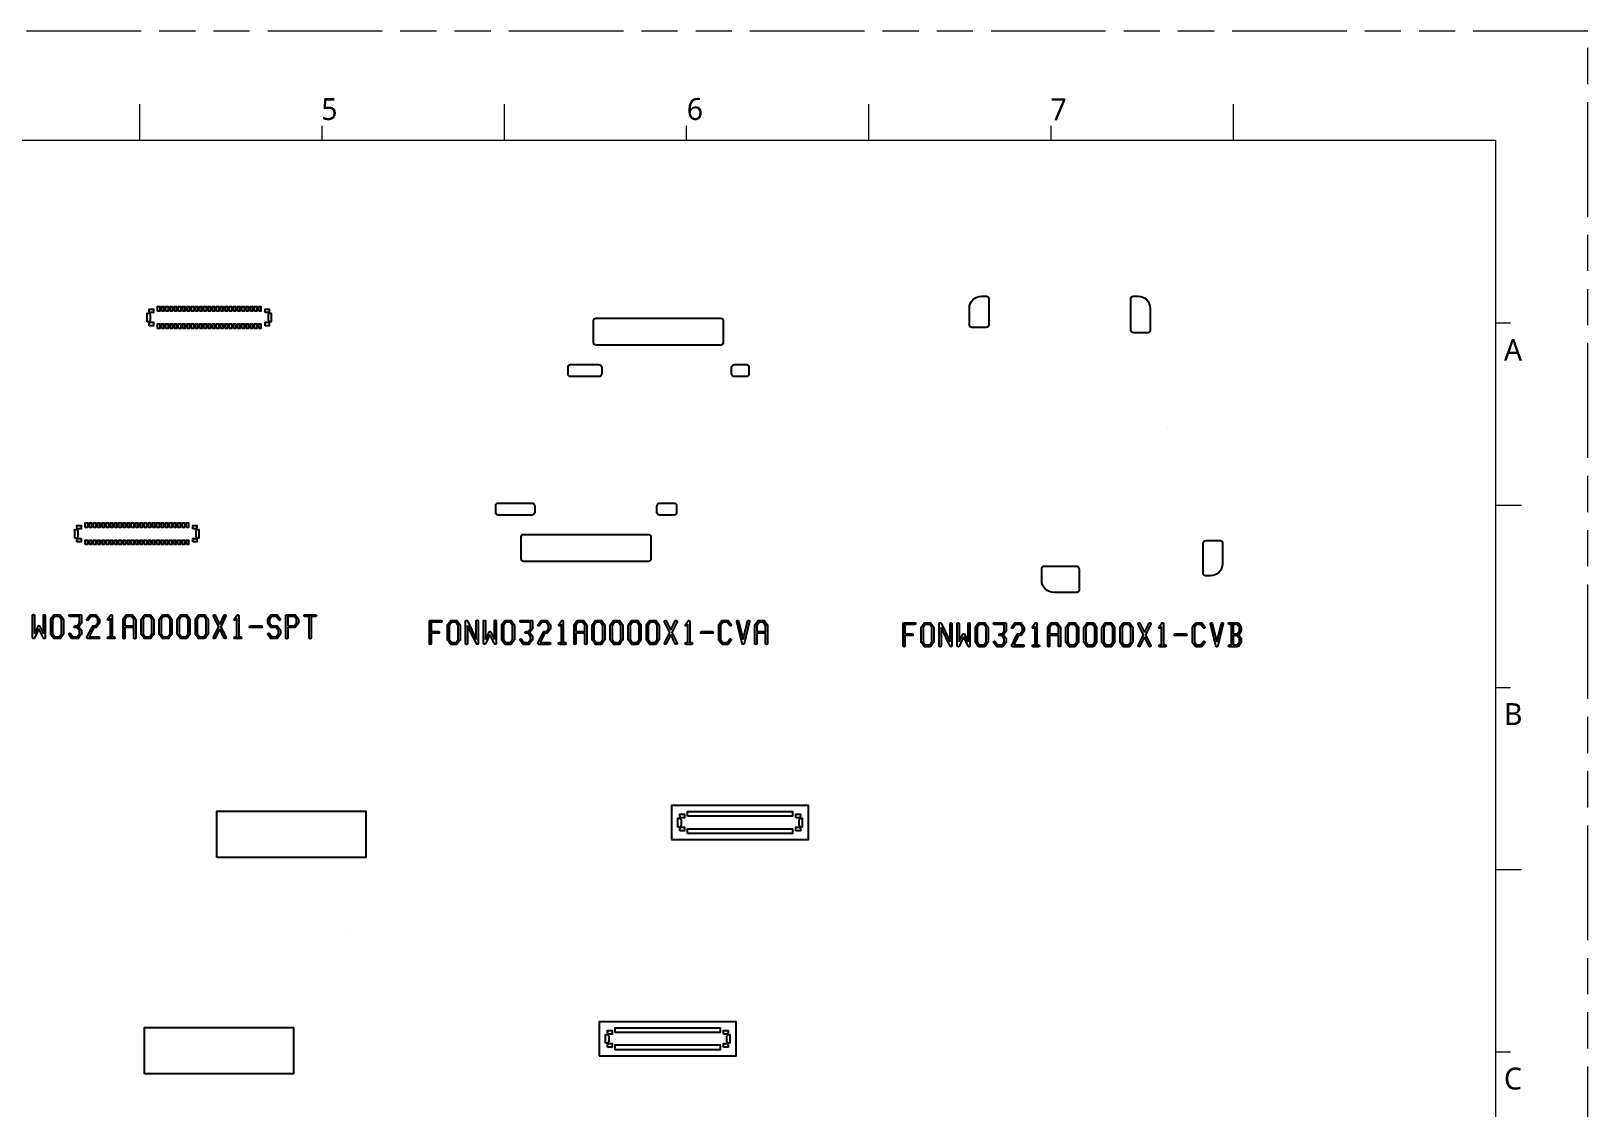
# Model space of a CAD drawing. Extents: x 0 to 248, y 0 to 175.
# Drawn here: x 118.9 to 248, y 86.1 to 175.4 of the extents above; entities that cross this region are included whole.
import ezdxf

# ---------------------------------------------------------------- set-up
doc = ezdxf.new("R2010")
doc.units = 0
doc.linetypes.add('PHANTOM', pattern=[29.5, 9.5, -1.5, 3, -1.5, 3, -1.5, 9.5])
doc.layers.get('0').update_dxf_attribs({"lineweight": 5})
doc.layers.add('0PAPERF', color=2, linetype='PHANTOM', lineweight=5, plot=False)
doc.layers.add('DIM', color=3, linetype='Continuous', lineweight=5)
doc.layers.add('gbr-dxf', color=7, linetype='Continuous')
doc.layers.add('gbr-outline-dxf', color=2, linetype='Continuous')
doc.styles.get("Standard").update_dxf_attribs({"font": 'txt.shx'})

msp = doc.modelspace()

# ---------------------------------------------------------------- linework, layer by layer
at = {"color": 0}
for p, q in [((127.92, 166.32), (127.92, 169.34)), ((158.16, 166.32), (158.16, 169.34)), ((188.4, 166.32), (188.4, 169.34)), ((218.64, 166.32), (218.64, 169.34)), ((143.04, 166.32), (143.04, 167.53)), ((173.28, 166.32), (173.28, 167.53)), ((203.52, 166.32), (203.52, 167.53))]:
    msp.add_line(p, q, dxfattribs=at)
for p, q in [((240.41, 166.32), (6.96, 166.32)), ((240.41, 4.84), (240.41, 166.32)), ((240.41, 151.2), (241.62, 151.2)), ((240.41, 136.08), (242.53, 136.08)), ((240.41, 120.96), (241.62, 120.96)), ((240.41, 105.84), (242.53, 105.84)), ((240.41, 90.72), (241.62, 90.72))]:
    msp.add_line(p, q)
at = {"layer": '0PAPERF'}
for p, q in [((248.03, 175.4), (0, 175.4)), ((248.03, 0), (248.03, 175.4))]:
    msp.add_line(p, q, dxfattribs=at)
at = {"layer": 'gbr-dxf', "linetype": 'Continuous'}
for points in [[(129.39, 152.17), (129.39, 152.55), (129.57, 152.55), (129.57, 152.17)], [(129.74, 152.17), (129.74, 152.55), (129.92, 152.55), (129.92, 152.17)], [(130.09, 152.17), (130.09, 152.55), (130.27, 152.55), (130.27, 152.17)], [(130.44, 152.17), (130.44, 152.55), (130.62, 152.55), (130.62, 152.17)], [(130.79, 152.17), (130.79, 152.55), (130.97, 152.55), (130.97, 152.17)], [(131.14, 152.17), (131.14, 152.55), (131.32, 152.55), (131.32, 152.17)], [(131.49, 152.17), (131.49, 152.55), (131.67, 152.55), (131.67, 152.17)], [(131.84, 152.17), (131.84, 152.55), (132.02, 152.55), (132.02, 152.17)], [(132.19, 152.17), (132.19, 152.55), (132.37, 152.55), (132.37, 152.17)], [(132.54, 152.17), (132.54, 152.55), (132.72, 152.55), (132.72, 152.17)], [(132.89, 152.17), (132.89, 152.55), (133.07, 152.55), (133.07, 152.17)], [(133.24, 152.17), (133.24, 152.55), (133.42, 152.55), (133.42, 152.17)], [(133.59, 152.17), (133.59, 152.55), (133.77, 152.55), (133.77, 152.17)], [(133.94, 152.17), (133.94, 152.55), (134.12, 152.55), (134.12, 152.17)], [(134.29, 152.17), (134.29, 152.55), (134.47, 152.55), (134.47, 152.17)], [(134.64, 152.17), (134.64, 152.55), (134.82, 152.55), (134.82, 152.17)], [(134.99, 152.17), (134.99, 152.55), (135.17, 152.55), (135.17, 152.17)], [(135.34, 152.17), (135.34, 152.55), (135.52, 152.55), (135.52, 152.17)], [(135.69, 152.17), (135.69, 152.55), (135.87, 152.55), (135.87, 152.17)], [(136.04, 152.17), (136.04, 152.55), (136.22, 152.55), (136.22, 152.17)], [(136.39, 152.17), (136.39, 152.55), (136.57, 152.55), (136.57, 152.17)], [(136.74, 152.17), (136.74, 152.55), (136.92, 152.55), (136.92, 152.17)], [(137.09, 152.17), (137.09, 152.55), (137.27, 152.55), (137.27, 152.17)], [(137.44, 152.17), (137.44, 152.55), (137.62, 152.55), (137.62, 152.17)], [(137.79, 152.17), (137.79, 152.55), (137.97, 152.55), (137.97, 152.17)], [(128.54, 151.29), (128.54, 152.01), (128.67, 152.01), (128.77, 151.91), (128.77, 151.39), (128.67, 151.29)], [(128.7, 152.12), (128.7, 152.33), (129.05, 152.33), (129.05, 152.05), (128.77, 152.05)], [(128.7, 150.96), (128.7, 151.17), (128.77, 151.24), (129.05, 151.24), (129.05, 150.96)], [(129.39, 150.74), (129.39, 151.12), (129.57, 151.12), (129.57, 150.74)], [(129.74, 150.74), (129.74, 151.12), (129.92, 151.12), (129.92, 150.74)], [(130.09, 150.74), (130.09, 151.12), (130.27, 151.12), (130.27, 150.74)], [(130.44, 150.74), (130.44, 151.12), (130.62, 151.12), (130.62, 150.74)], [(130.79, 150.74), (130.79, 151.12), (130.97, 151.12), (130.97, 150.74)], [(131.14, 150.74), (131.14, 151.12), (131.32, 151.12), (131.32, 150.74)], [(131.49, 150.74), (131.49, 151.12), (131.67, 151.12), (131.67, 150.74)], [(131.84, 150.74), (131.84, 151.12), (132.02, 151.12), (132.02, 150.74)], [(132.19, 150.74), (132.19, 151.12), (132.37, 151.12), (132.37, 150.74)], [(132.54, 150.74), (132.54, 151.12), (132.72, 151.12), (132.72, 150.74)], [(132.89, 150.74), (132.89, 151.12), (133.07, 151.12), (133.07, 150.74)], [(133.24, 150.74), (133.24, 151.12), (133.42, 151.12), (133.42, 150.74)], [(133.59, 150.74), (133.59, 151.12), (133.77, 151.12), (133.77, 150.74)], [(133.94, 150.74), (133.94, 151.12), (134.12, 151.12), (134.12, 150.74)], [(134.29, 150.74), (134.29, 151.12), (134.47, 151.12), (134.47, 150.74)], [(134.64, 150.74), (134.64, 151.12), (134.82, 151.12), (134.82, 150.74)], [(134.99, 150.74), (134.99, 151.12), (135.17, 151.12), (135.17, 150.74)], [(135.34, 150.74), (135.34, 151.12), (135.52, 151.12), (135.52, 150.74)], [(135.69, 150.74), (135.69, 151.12), (135.87, 151.12), (135.87, 150.74)], [(136.04, 150.74), (136.04, 151.12), (136.22, 151.12), (136.22, 150.74)], [(136.39, 150.74), (136.39, 151.12), (136.57, 151.12), (136.57, 150.74)], [(136.74, 150.74), (136.74, 151.12), (136.92, 151.12), (136.92, 150.74)], [(137.09, 150.74), (137.09, 151.12), (137.27, 151.12), (137.27, 150.74)], [(137.44, 150.74), (137.44, 151.12), (137.62, 151.12), (137.62, 150.74)], [(137.79, 150.74), (137.79, 151.12), (137.97, 151.12), (137.97, 150.74)], [(138.31, 152.05), (138.31, 152.33), (138.66, 152.33), (138.66, 152.12), (138.59, 152.05)], [(138.31, 150.96), (138.31, 151.24), (138.59, 151.24), (138.66, 151.17), (138.66, 150.96)], [(138.59, 151.39), (138.59, 151.91), (138.69, 152.01), (138.82, 152.01), (138.82, 151.29), (138.69, 151.29)], [(122.7, 134.18), (122.7, 134.39), (123.05, 134.39), (123.05, 134.11), (122.77, 134.11)], [(123.39, 134.23), (123.39, 134.61), (123.57, 134.61), (123.57, 134.23)], [(123.74, 134.23), (123.74, 134.61), (123.92, 134.61), (123.92, 134.23)], [(124.09, 134.23), (124.09, 134.61), (124.27, 134.61), (124.27, 134.23)], [(124.44, 134.23), (124.44, 134.61), (124.62, 134.61), (124.62, 134.23)], [(124.79, 134.23), (124.79, 134.61), (124.97, 134.61), (124.97, 134.23)], [(125.14, 134.23), (125.14, 134.61), (125.32, 134.61), (125.32, 134.23)], [(125.49, 134.23), (125.49, 134.61), (125.67, 134.61), (125.67, 134.23)], [(125.84, 134.23), (125.84, 134.61), (126.02, 134.61), (126.02, 134.23)], [(126.19, 134.23), (126.19, 134.61), (126.37, 134.61), (126.37, 134.23)], [(126.54, 134.23), (126.54, 134.61), (126.72, 134.61), (126.72, 134.23)], [(126.89, 134.23), (126.89, 134.61), (127.07, 134.61), (127.07, 134.23)], [(127.24, 134.23), (127.24, 134.61), (127.42, 134.61), (127.42, 134.23)], [(127.59, 134.23), (127.59, 134.61), (127.77, 134.61), (127.77, 134.23)], [(127.94, 134.23), (127.94, 134.61), (128.12, 134.61), (128.12, 134.23)], [(128.29, 134.23), (128.29, 134.61), (128.47, 134.61), (128.47, 134.23)], [(128.64, 134.23), (128.64, 134.61), (128.82, 134.61), (128.82, 134.23)], [(128.99, 134.23), (128.99, 134.61), (129.17, 134.61), (129.17, 134.23)], [(129.34, 134.23), (129.34, 134.61), (129.52, 134.61), (129.52, 134.23)], [(129.69, 134.23), (129.69, 134.61), (129.87, 134.61), (129.87, 134.23)], [(130.04, 134.23), (130.04, 134.61), (130.22, 134.61), (130.22, 134.23)], [(130.39, 134.23), (130.39, 134.61), (130.57, 134.61), (130.57, 134.23)], [(130.74, 134.23), (130.74, 134.61), (130.92, 134.61), (130.92, 134.23)], [(131.09, 134.23), (131.09, 134.61), (131.27, 134.61), (131.27, 134.23)], [(131.44, 134.23), (131.44, 134.61), (131.62, 134.61), (131.62, 134.23)], [(131.79, 134.23), (131.79, 134.61), (131.97, 134.61), (131.97, 134.23)], [(132.31, 134.11), (132.31, 134.39), (132.66, 134.39), (132.66, 134.18), (132.59, 134.11)], [(122.54, 133.34), (122.54, 134.06), (122.67, 134.06), (122.77, 133.96), (122.77, 133.44), (122.67, 133.34)], [(122.7, 133.02), (122.7, 133.23), (122.77, 133.3), (123.05, 133.3), (123.05, 133.02)], [(123.39, 132.8), (123.39, 133.18), (123.57, 133.18), (123.57, 132.8)], [(123.74, 132.8), (123.74, 133.18), (123.92, 133.18), (123.92, 132.8)], [(124.09, 132.8), (124.09, 133.18), (124.27, 133.18), (124.27, 132.8)], [(124.44, 132.8), (124.44, 133.18), (124.62, 133.18), (124.62, 132.8)], [(124.79, 132.8), (124.79, 133.18), (124.97, 133.18), (124.97, 132.8)], [(125.14, 132.8), (125.14, 133.18), (125.32, 133.18), (125.32, 132.8)], [(125.49, 132.8), (125.49, 133.18), (125.67, 133.18), (125.67, 132.8)], [(125.84, 132.8), (125.84, 133.18), (126.02, 133.18), (126.02, 132.8)], [(126.19, 132.8), (126.19, 133.18), (126.37, 133.18), (126.37, 132.8)], [(126.54, 132.8), (126.54, 133.18), (126.72, 133.18), (126.72, 132.8)], [(126.89, 132.8), (126.89, 133.18), (127.07, 133.18), (127.07, 132.8)], [(127.24, 132.8), (127.24, 133.18), (127.42, 133.18), (127.42, 132.8)], [(127.59, 132.8), (127.59, 133.18), (127.77, 133.18), (127.77, 132.8)], [(127.94, 132.8), (127.94, 133.18), (128.12, 133.18), (128.12, 132.8)], [(128.29, 132.8), (128.29, 133.18), (128.47, 133.18), (128.47, 132.8)], [(128.64, 132.8), (128.64, 133.18), (128.82, 133.18), (128.82, 132.8)], [(128.99, 132.8), (128.99, 133.18), (129.17, 133.18), (129.17, 132.8)], [(129.34, 132.8), (129.34, 133.18), (129.52, 133.18), (129.52, 132.8)], [(129.69, 132.8), (129.69, 133.18), (129.87, 133.18), (129.87, 132.8)], [(130.04, 132.8), (130.04, 133.18), (130.22, 133.18), (130.22, 132.8)], [(130.39, 132.8), (130.39, 133.18), (130.57, 133.18), (130.57, 132.8)], [(130.74, 132.8), (130.74, 133.18), (130.92, 133.18), (130.92, 132.8)], [(131.09, 132.8), (131.09, 133.18), (131.27, 133.18), (131.27, 132.8)], [(131.44, 132.8), (131.44, 133.18), (131.62, 133.18), (131.62, 132.8)], [(131.79, 132.8), (131.79, 133.18), (131.97, 133.18), (131.97, 132.8)], [(132.31, 133.02), (132.31, 133.3), (132.59, 133.3), (132.66, 133.23), (132.66, 133.02)], [(132.59, 133.44), (132.59, 133.96), (132.69, 134.06), (132.82, 134.06), (132.82, 133.34), (132.69, 133.34)], [(120.69, 125.4), (120.87, 125.15), (121.24, 125.15), (121.43, 125.4), (121.43, 126.58), (121.24, 126.83), (120.87, 126.83), (120.69, 126.58)], [(126.69, 126.07), (127.43, 126.07), (127.43, 126.58), (127.24, 126.83), (126.87, 126.83), (126.69, 126.58)], [(128.19, 125.4), (128.37, 125.15), (128.74, 125.15), (128.93, 125.4), (128.93, 126.58), (128.74, 126.83), (128.37, 126.83), (128.19, 126.58)], [(129.69, 125.4), (129.87, 125.15), (130.24, 125.15), (130.43, 125.4), (130.43, 126.58), (130.24, 126.83), (129.87, 126.83), (129.69, 126.58)], [(131.19, 125.4), (131.37, 125.15), (131.74, 125.15), (131.93, 125.4), (131.93, 126.58), (131.74, 126.83), (131.37, 126.83), (131.19, 126.58)], [(132.69, 125.4), (132.87, 125.15), (133.24, 125.15), (133.43, 125.4), (133.43, 126.58), (133.24, 126.83), (132.87, 126.83), (132.69, 126.58)], [(140.19, 126.07), (140.74, 126.07), (140.93, 126.32), (140.93, 126.58), (140.74, 126.83), (140.19, 126.83)], [(153.59, 124.93), (153.78, 124.68), (154.15, 124.68), (154.33, 124.93), (154.33, 126.1), (154.15, 126.36), (153.78, 126.36), (153.59, 126.1)], [(158.09, 124.93), (158.28, 124.68), (158.65, 124.68), (158.83, 124.93), (158.83, 126.1), (158.65, 126.36), (158.28, 126.36), (158.09, 126.1)], [(164.09, 125.59), (164.83, 125.59), (164.83, 126.1), (164.65, 126.36), (164.28, 126.36), (164.09, 126.1)], [(165.59, 124.93), (165.78, 124.68), (166.15, 124.68), (166.33, 124.93), (166.33, 126.1), (166.15, 126.36), (165.78, 126.36), (165.59, 126.1)], [(167.09, 124.93), (167.28, 124.68), (167.65, 124.68), (167.83, 124.93), (167.83, 126.1), (167.65, 126.36), (167.28, 126.36), (167.09, 126.1)], [(168.59, 124.93), (168.78, 124.68), (169.15, 124.68), (169.33, 124.93), (169.33, 126.1), (169.15, 126.36), (168.78, 126.36), (168.59, 126.1)], [(170.09, 124.93), (170.28, 124.68), (170.65, 124.68), (170.83, 124.93), (170.83, 126.1), (170.65, 126.36), (170.28, 126.36), (170.09, 126.1)], [(179.09, 125.59), (179.83, 125.59), (179.83, 126.1), (179.65, 126.36), (179.28, 126.36), (179.09, 126.1)], [(192.89, 124.74), (193.07, 124.48), (193.44, 124.48), (193.63, 124.74), (193.63, 125.91), (193.44, 126.17), (193.07, 126.17), (192.89, 125.91)], [(197.39, 124.74), (197.57, 124.48), (197.94, 124.48), (198.13, 124.74), (198.13, 125.91), (197.94, 126.17), (197.57, 126.17), (197.39, 125.91)], [(203.39, 125.4), (204.13, 125.4), (204.13, 125.91), (203.94, 126.17), (203.57, 126.17), (203.39, 125.91)], [(204.89, 124.74), (205.07, 124.48), (205.44, 124.48), (205.63, 124.74), (205.63, 125.91), (205.44, 126.17), (205.07, 126.17), (204.89, 125.91)], [(206.39, 124.74), (206.57, 124.48), (206.94, 124.48), (207.13, 124.74), (207.13, 125.91), (206.94, 126.17), (206.57, 126.17), (206.39, 125.91)], [(207.89, 124.74), (208.07, 124.48), (208.44, 124.48), (208.63, 124.74), (208.63, 125.91), (208.44, 126.17), (208.07, 126.17), (207.89, 125.91)], [(209.39, 124.74), (209.57, 124.48), (209.94, 124.48), (210.13, 124.74), (210.13, 125.91), (209.94, 126.17), (209.57, 126.17), (209.39, 125.91)], [(218.61, 125.4), (218.94, 125.4), (219.13, 125.65), (219.13, 125.91), (218.94, 126.17), (218.61, 126.17)], [(218.61, 124.48), (218.94, 124.48), (219.13, 124.74), (219.13, 124.99), (218.94, 125.25), (218.61, 125.25)], [(172.03, 108.33), (183.4, 108.33), (183.4, 111.16), (172.03, 111.16)], [(134.3, 106.85), (134.3, 110.69), (146.67, 110.69), (146.67, 106.85)], [(172.56, 109.37), (172.56, 110.12), (172.68, 110.12), (172.82, 109.97), (172.82, 109.51), (172.68, 109.37)], [(172.72, 110.25), (172.72, 110.44), (173.1, 110.44), (173.1, 110.14), (172.84, 110.14)], [(173.36, 110.26), (173.36, 110.66), (182.07, 110.66), (182.07, 110.26)], [(182.33, 110.14), (182.33, 110.44), (182.71, 110.44), (182.71, 110.25), (182.6, 110.14)], [(182.61, 109.51), (182.61, 109.97), (182.76, 110.12), (182.87, 110.12), (182.87, 109.37), (182.76, 109.37)], [(172.72, 109.05), (172.72, 109.24), (172.84, 109.35), (173.1, 109.35), (173.1, 109.05)], [(173.36, 108.83), (173.36, 109.23), (182.07, 109.23), (182.07, 108.83)], [(182.33, 109.05), (182.33, 109.35), (182.6, 109.35), (182.71, 109.24), (182.71, 109.05)], [(166.03, 90.38), (177.4, 90.38), (177.4, 93.22), (166.03, 93.22)], [(128.3, 88.91), (128.3, 92.75), (140.67, 92.75), (140.67, 88.91)], [(166.56, 91.43), (166.56, 92.17), (166.68, 92.17), (166.82, 92.03), (166.82, 91.57), (166.68, 91.43)], [(166.72, 92.31), (166.72, 92.5), (167.1, 92.5), (167.1, 92.19), (166.84, 92.19)], [(167.36, 92.32), (167.36, 92.72), (176.07, 92.72), (176.07, 92.32)], [(176.33, 92.19), (176.33, 92.5), (176.71, 92.5), (176.71, 92.31), (176.6, 92.19)], [(176.61, 91.57), (176.61, 92.03), (176.76, 92.17), (176.87, 92.17), (176.87, 91.43), (176.76, 91.43)], [(166.72, 91.1), (166.72, 91.3), (166.84, 91.41), (167.1, 91.41), (167.1, 91.1)], [(167.36, 90.88), (167.36, 91.29), (176.07, 91.29), (176.07, 90.88)], [(176.33, 91.1), (176.33, 91.41), (176.6, 91.41), (176.71, 91.3), (176.71, 91.1)]]:
    msp.add_lwpolyline(points, close=True, dxfattribs=at)
for points in [[(196.73, 151.02), (196.73, 152.4, -0.414216), (197.73, 153.4), (198.15, 153.4, -0.414223), (198.35, 153.2), (198.35, 151.07, -0.414221), (198.1, 150.82), (196.93, 150.82, -0.414223)], [(210.11, 150.64), (210.11, 153.2, -0.414223), (210.31, 153.4), (210.73, 153.4, -0.414216), (211.73, 152.4), (211.73, 150.58, -0.414223), (211.53, 150.38), (210.37, 150.38, -0.414221)], [(165.56, 149.55), (165.56, 151.38, -0.414223), (165.76, 151.58), (176.12, 151.58, -0.414223), (176.32, 151.38), (176.32, 149.55, -0.414223), (176.12, 149.35), (165.76, 149.35, -0.414223)], [(163.44, 146.94), (163.44, 147.54, -0.414223), (163.64, 147.74), (165.98, 147.74, -0.414221), (166.24, 147.49), (166.24, 146.99, -0.414221), (165.98, 146.74), (163.64, 146.74, -0.414223)], [(177, 146.99), (177, 147.49, -0.414221), (177.25, 147.74), (178.24, 147.74, -0.414223), (178.44, 147.54), (178.44, 146.94, -0.414223), (178.24, 146.74), (177.25, 146.74, -0.414221)], [(157.44, 135.45), (157.44, 136.05, -0.414223), (157.64, 136.25), (160.42, 136.25, -0.414221), (160.68, 136), (160.68, 135.5, -0.414221), (160.42, 135.25), (157.64, 135.25, -0.414223)], [(170.8, 135.5), (170.8, 136, -0.414221), (171.06, 136.25), (172.24, 136.25, -0.414223), (172.44, 136.05), (172.44, 135.45, -0.414223), (172.24, 135.25), (171.06, 135.25, -0.414221)], [(159.56, 131.61), (159.56, 133.44, -0.414223), (159.76, 133.64), (170.12, 133.64, -0.414223), (170.32, 133.44), (170.32, 131.61, -0.414223), (170.12, 131.41), (159.76, 131.41, -0.414223)], [(216.11, 130.41), (216.11, 132.88, -0.414221), (216.37, 133.14), (217.53, 133.14, -0.414223), (217.73, 132.94), (217.73, 131.21, -0.414216), (216.73, 130.21), (216.31, 130.21, -0.414223)], [(202.73, 129.83), (202.73, 130.82, -0.414223), (202.93, 131.02), (205.59, 131.02, -0.414221), (205.84, 130.77), (205.84, 129.03, -0.414223), (205.64, 128.83), (203.73, 128.83, -0.414216)], [(120.53, 125.38), (120.53, 126.6, -0.161897), (120.55, 126.65), (120.77, 126.95, -0.041105), (120.78, 126.96, -0.196911), (120.83, 126.98), (121.28, 126.98, -0.253505), (121.34, 126.95), (121.56, 126.65, -0.166669), (121.58, 126.6), (121.58, 125.38, -0.165513), (121.56, 125.33), (121.34, 125.03, -0.039972), (121.33, 125.02, -0.207833), (121.28, 125), (120.84, 125, -0.251415), (120.77, 125.03), (120.55, 125.33, -0.165513)], [(122.05, 125.33, -1), (122.17, 125.42), (122.37, 125.15), (122.74, 125.15), (122.93, 125.4), (122.93, 125.66), (122.74, 125.91), (122.56, 125.91, -1), (122.56, 126.07), (122.74, 126.07), (122.93, 126.32), (122.93, 126.83), (122.11, 126.83, -1), (122.11, 126.98), (123, 126.98, -0.421762), (123.08, 126.91), (123.08, 126.3, -0.165513), (123.06, 126.25), (122.87, 125.99), (123.06, 125.73, -0.166669), (123.08, 125.69), (123.08, 125.38, -0.165513), (123.06, 125.33), (122.84, 125.03, -0.03991), (122.83, 125.02, -0.198431), (122.78, 125), (122.33, 125, -0.247601), (122.27, 125.03)], [(128.03, 125.38), (128.03, 126.6, -0.170323), (128.05, 126.65), (128.27, 126.95, -0.041105), (128.28, 126.96, -0.196911), (128.33, 126.98), (128.78, 126.98, -0.246448), (128.84, 126.95), (129.06, 126.65, -0.166669), (129.08, 126.6), (129.08, 125.38, -0.16419), (129.06, 125.33), (128.84, 125.03, -0.039972), (128.83, 125.02, -0.207833), (128.78, 125), (128.33, 125, -0.247601), (128.27, 125.03), (128.05, 125.33, -0.165513)], [(129.53, 125.38), (129.53, 126.6, -0.170323), (129.55, 126.65), (129.77, 126.95, -0.041105), (129.78, 126.96, -0.196911), (129.83, 126.98), (130.28, 126.98, -0.246448), (130.34, 126.95), (130.56, 126.65, -0.166669), (130.58, 126.6), (130.58, 125.38, -0.16419), (130.56, 125.33), (130.34, 125.03, -0.039972), (130.33, 125.02, -0.207833), (130.28, 125), (129.83, 125, -0.247601), (129.77, 125.03), (129.55, 125.33, -0.165513)], [(131.03, 125.38), (131.03, 126.6, -0.170323), (131.05, 126.65), (131.27, 126.95, -0.041105), (131.28, 126.96, -0.196911), (131.33, 126.98), (131.78, 126.98, -0.246448), (131.84, 126.95), (132.06, 126.65, -0.166669), (132.08, 126.6), (132.08, 125.38, -0.16419), (132.06, 125.33), (131.84, 125.03, -0.039972), (131.83, 125.02, -0.207833), (131.78, 125), (131.33, 125, -0.247601), (131.27, 125.03), (131.05, 125.33, -0.165513)], [(132.53, 125.38), (132.53, 126.6, -0.170323), (132.55, 126.65), (132.77, 126.95, -0.041105), (132.78, 126.96, -0.196911), (132.83, 126.98), (133.28, 126.98, -0.246448), (133.34, 126.95), (133.56, 126.65, -0.166669), (133.58, 126.6), (133.58, 125.38, -0.16419), (133.56, 125.33), (133.34, 125.03, -0.039972), (133.33, 125.02, -0.207833), (133.28, 125), (132.83, 125, -0.247601), (132.77, 125.03), (132.55, 125.33, -0.165513)], [(138.53, 126.3), (138.53, 126.6, -0.161897), (138.55, 126.65), (138.77, 126.95, -0.041105), (138.78, 126.96, -0.196911), (138.83, 126.98), (139.28, 126.98, -0.246448), (139.34, 126.95), (139.56, 126.65, -1), (139.44, 126.56), (139.24, 126.83), (138.87, 126.83), (138.69, 126.58), (138.69, 126.32), (138.87, 126.07), (139.28, 126.07, -0.247601), (139.34, 126.03), (139.56, 125.73, -0.165513), (139.58, 125.68), (139.58, 125.38, -0.170323), (139.56, 125.33), (139.34, 125.03, -0.041105), (139.33, 125.02, -0.196911), (139.28, 125), (138.84, 125, -0.246448), (138.77, 125.03), (138.55, 125.33, -1), (138.67, 125.42), (138.87, 125.15), (139.24, 125.15), (139.43, 125.4), (139.43, 125.66), (139.24, 125.91), (138.83, 125.91, -0.247601), (138.77, 125.95), (138.55, 126.25, -0.172346)], [(140.03, 125.07), (140.03, 126.91, -0.199026), (140.06, 126.96, -0.199012), (140.11, 126.98), (140.78, 126.98, -0.246448), (140.84, 126.95), (141.06, 126.65, -0.166669), (141.08, 126.6), (141.08, 126.3, -0.16419), (141.06, 126.25), (140.84, 125.95, -0.039972), (140.83, 125.94, -0.207833), (140.78, 125.91), (140.19, 125.91), (140.19, 125.07, -1)], [(141.61, 126.83, -1), (141.61, 126.98), (142.05, 126.98, -0.013454), (142.06, 126.98), (142.5, 126.98, -1), (142.5, 126.83), (142.13, 126.83), (142.13, 125.07, -1), (141.98, 125.07), (141.98, 126.83)], [(137.11, 125.91, -1), (137.11, 126.07), (138, 126.07, -1), (138, 125.91)], [(151.94, 124.6), (151.94, 126.44, -0.199082), (151.96, 126.49, -0.199069), (152.02, 126.51), (152.91, 126.51, -1), (152.91, 126.36), (152.09, 126.36), (152.09, 125.59), (152.69, 125.59, -1), (152.69, 125.44), (152.09, 125.44), (152.09, 124.6, -1)], [(153.44, 124.91), (153.44, 126.13, -0.161897), (153.46, 126.17), (153.68, 126.48, -0.041105), (153.69, 126.49, -0.196911), (153.74, 126.51), (154.19, 126.51, -0.253505), (154.25, 126.48), (154.47, 126.18, -0.166669), (154.49, 126.13), (154.49, 124.91, -0.165513), (154.47, 124.86), (154.25, 124.56, -0.039972), (154.24, 124.55, -0.207833), (154.19, 124.52), (153.75, 124.52, -0.251415), (153.68, 124.55), (153.46, 124.86, -0.165513)], [(157.94, 124.91), (157.94, 126.13, -0.161897), (157.96, 126.17), (158.18, 126.48, -0.041105), (158.19, 126.49, -0.196911), (158.24, 126.51), (158.69, 126.51, -0.246448), (158.75, 126.48), (158.97, 126.17, -0.170321), (158.99, 126.13), (158.99, 124.91, -0.165513), (158.97, 124.86), (158.75, 124.56, -0.039972), (158.74, 124.55, -0.207833), (158.69, 124.52), (158.24, 124.52, -0.247601), (158.18, 124.56), (157.96, 124.86, -0.172346)], [(159.46, 124.86, -1), (159.58, 124.95), (159.78, 124.68), (160.15, 124.68), (160.33, 124.93), (160.33, 125.19), (160.15, 125.44), (159.96, 125.44, -1), (159.96, 125.59), (160.15, 125.59), (160.33, 125.85), (160.33, 126.36), (159.52, 126.36, -1), (159.52, 126.51), (160.41, 126.51, -0.421762), (160.49, 126.44), (160.49, 125.83, -0.165513), (160.47, 125.78), (160.28, 125.52), (160.47, 125.26, -0.166669), (160.49, 125.21), (160.49, 124.91, -0.165513), (160.47, 124.86), (160.25, 124.56, -0.039972), (160.24, 124.55, -0.207833), (160.19, 124.52), (159.75, 124.52, -0.251415), (159.68, 124.55)], [(165.44, 124.91), (165.44, 126.13, -0.161897), (165.46, 126.17), (165.68, 126.48, -0.043659), (165.69, 126.49, -0.211421), (165.75, 126.51), (166.19, 126.51, -0.246448), (166.25, 126.48), (166.47, 126.18, -0.166669), (166.49, 126.13), (166.49, 124.91, -0.165513), (166.47, 124.86), (166.25, 124.55, -0.03991), (166.24, 124.55, -0.198431), (166.19, 124.52), (165.74, 124.52, -0.247601), (165.68, 124.56), (165.46, 124.86, -0.165513)], [(166.94, 124.91), (166.94, 126.13, -0.161897), (166.96, 126.17), (167.18, 126.48, -0.043659), (167.19, 126.49, -0.211421), (167.25, 126.51), (167.69, 126.51, -0.246448), (167.75, 126.48), (167.97, 126.18, -0.166669), (167.99, 126.13), (167.99, 124.91, -0.165513), (167.97, 124.86), (167.75, 124.55, -0.03991), (167.74, 124.55, -0.198431), (167.69, 124.52), (167.24, 124.52, -0.247601), (167.18, 124.56), (166.96, 124.86, -0.165513)], [(168.44, 124.91), (168.44, 126.13, -0.161897), (168.46, 126.17), (168.68, 126.48, -0.043659), (168.69, 126.49, -0.211421), (168.75, 126.51), (169.19, 126.51, -0.246448), (169.25, 126.48), (169.47, 126.18, -0.166669), (169.49, 126.13), (169.49, 124.91, -0.165513), (169.47, 124.86), (169.25, 124.55, -0.03991), (169.24, 124.55, -0.198431), (169.19, 124.52), (168.74, 124.52, -0.247601), (168.68, 124.56), (168.46, 124.86, -0.165513)], [(169.94, 124.91), (169.94, 126.13, -0.161897), (169.96, 126.17), (170.18, 126.48, -0.043659), (170.19, 126.49, -0.211421), (170.25, 126.51), (170.69, 126.51, -0.246448), (170.75, 126.48), (170.97, 126.18, -0.166669), (170.99, 126.13), (170.99, 124.91, -0.165513), (170.97, 124.86), (170.75, 124.55, -0.03991), (170.74, 124.55, -0.198431), (170.69, 124.52), (170.24, 124.52, -0.247601), (170.18, 124.56), (169.96, 124.86, -0.165513)], [(174.52, 125.44, -1), (174.52, 125.59), (175.41, 125.59, -1), (175.41, 125.44)], [(175.94, 124.91), (175.94, 126.13, -0.170323), (175.96, 126.17), (176.18, 126.48, -0.041105), (176.19, 126.49, -0.196911), (176.24, 126.51), (176.69, 126.51, -0.246448), (176.75, 126.48), (176.97, 126.17, -1), (176.85, 126.08), (176.65, 126.36), (176.28, 126.36), (176.09, 126.1), (176.09, 124.93), (176.28, 124.68), (176.65, 124.68), (176.85, 124.95, -1), (176.97, 124.86), (176.75, 124.56, -0.039972), (176.74, 124.55, -0.207833), (176.69, 124.52), (176.24, 124.52, -0.247601), (176.18, 124.56), (175.96, 124.86, -0.165513)], [(191.23, 124.41), (191.23, 125.32, -0.013454), (191.23, 125.33), (191.23, 126.24, -0.199082), (191.26, 126.3, -0.199069), (191.31, 126.32), (192.2, 126.32, -1), (192.2, 126.17), (191.39, 126.17), (191.39, 125.4), (191.98, 125.4, -1), (191.98, 125.25), (191.39, 125.25), (191.39, 124.41, -1)], [(192.73, 124.71), (192.73, 125.94, -0.161897), (192.75, 125.98), (192.97, 126.29, -0.043659), (192.98, 126.3, -0.211421), (193.04, 126.32), (193.48, 126.32, -0.246448), (193.54, 126.29), (193.76, 125.98, -0.166669), (193.78, 125.94), (193.78, 124.71, -0.165513), (193.76, 124.67), (193.54, 124.36, -0.03991), (193.53, 124.35, -0.198431), (193.48, 124.33), (193.03, 124.33, -0.247601), (192.97, 124.36), (192.75, 124.67, -0.165513)], [(197.23, 124.71), (197.23, 125.94, -0.161897), (197.25, 125.98), (197.47, 126.29, -0.041105), (197.48, 126.3, -0.196911), (197.53, 126.32), (197.98, 126.32, -0.253505), (198.04, 126.28), (198.26, 125.98, -0.166669), (198.28, 125.94), (198.28, 124.71, -0.165513), (198.26, 124.67), (198.04, 124.36, -0.039972), (198.03, 124.35, -0.207833), (197.98, 124.33), (197.54, 124.33, -0.251415), (197.47, 124.36), (197.25, 124.67, -0.165513)], [(198.75, 124.67, -1), (198.87, 124.76), (199.07, 124.48), (199.44, 124.48), (199.63, 124.74), (199.63, 124.99), (199.44, 125.25), (199.26, 125.25, -1), (199.26, 125.4), (199.44, 125.4), (199.63, 125.65), (199.63, 126.17), (198.81, 126.17, -1), (198.81, 126.32), (199.7, 126.32, -0.421762), (199.78, 126.24), (199.78, 125.63, -0.165513), (199.76, 125.59), (199.57, 125.32), (199.76, 125.07, -0.166669), (199.78, 125.02), (199.78, 124.71, -0.165513), (199.76, 124.67), (199.54, 124.36, -0.03991), (199.53, 124.35, -0.198431), (199.48, 124.33), (199.03, 124.33, -0.247601), (198.97, 124.36)], [(204.73, 124.71), (204.73, 125.93, -0.170323), (204.75, 125.98), (204.97, 126.29, -0.041105), (204.98, 126.3, -0.196911), (205.03, 126.32), (205.48, 126.32, -0.246448), (205.54, 126.29), (205.76, 125.98, -0.166669), (205.78, 125.94), (205.78, 124.71, -0.16419), (205.76, 124.67), (205.54, 124.36, -0.039972), (205.53, 124.35, -0.207833), (205.48, 124.33), (205.03, 124.33, -0.247601), (204.97, 124.36), (204.75, 124.67, -0.165513)], [(206.23, 124.71), (206.23, 125.93, -0.170323), (206.25, 125.98), (206.47, 126.29, -0.041105), (206.48, 126.3, -0.196911), (206.53, 126.32), (206.98, 126.32, -0.246448), (207.04, 126.29), (207.26, 125.98, -0.166669), (207.28, 125.94), (207.28, 124.71, -0.16419), (207.26, 124.67), (207.04, 124.36, -0.039972), (207.03, 124.35, -0.207833), (206.98, 124.33), (206.53, 124.33, -0.247601), (206.47, 124.36), (206.25, 124.67, -0.165513)], [(207.73, 124.71), (207.73, 125.93, -0.170323), (207.75, 125.98), (207.97, 126.29, -0.041105), (207.98, 126.3, -0.196911), (208.03, 126.32), (208.48, 126.32, -0.246448), (208.54, 126.29), (208.76, 125.98, -0.166669), (208.78, 125.94), (208.78, 124.71, -0.16419), (208.76, 124.67), (208.54, 124.36, -0.039972), (208.53, 124.35, -0.207833), (208.48, 124.33), (208.03, 124.33, -0.247601), (207.97, 124.36), (207.75, 124.67, -0.165513)], [(209.23, 124.71), (209.23, 125.93, -0.170323), (209.25, 125.98), (209.47, 126.29, -0.041105), (209.48, 126.3, -0.196911), (209.53, 126.32), (209.98, 126.32, -0.246448), (210.04, 126.29), (210.26, 125.98, -0.166669), (210.28, 125.94), (210.28, 124.71, -0.16419), (210.26, 124.67), (210.04, 124.36, -0.039972), (210.03, 124.35, -0.207833), (209.98, 124.33), (209.53, 124.33, -0.247601), (209.47, 124.36), (209.25, 124.67, -0.165513)], [(213.81, 125.25, -1), (213.81, 125.4), (214.7, 125.4, -1), (214.7, 125.25)], [(215.23, 124.71), (215.23, 125.94, -0.161897), (215.25, 125.98), (215.47, 126.29, -0.041105), (215.48, 126.3, -0.196911), (215.53, 126.32), (215.98, 126.32, -0.246448), (216.04, 126.29), (216.26, 125.98, -1), (216.14, 125.89), (215.94, 126.17), (215.57, 126.17), (215.39, 125.91), (215.39, 124.74), (215.57, 124.48), (215.94, 124.48), (216.14, 124.76, -1), (216.26, 124.67), (216.04, 124.36, -0.039972), (216.03, 124.35, -0.207833), (215.98, 124.33), (215.53, 124.33, -0.247601), (215.47, 124.36), (215.25, 124.66, -0.172346)], [(218.31, 124.33, -1), (218.31, 124.48), (218.46, 124.48), (218.46, 126.17), (218.31, 126.17, -1), (218.31, 126.32), (218.53, 126.32), (218.98, 126.32, -0.246448), (219.04, 126.29), (219.26, 125.98, -0.170321), (219.28, 125.93), (219.28, 125.63, -0.165513), (219.26, 125.59), (219.07, 125.32), (219.26, 125.07, -0.166669), (219.28, 125.02), (219.28, 124.71, -0.16419), (219.26, 124.67), (219.04, 124.36, -0.039972), (219.03, 124.35, -0.207833), (218.98, 124.33)]]:
    msp.add_lwpolyline(points, format="xyb", close=True, dxfattribs=at)
for points in [[(119.03, 125.07), (119.03, 126.91, -1), (119.19, 126.91), (119.19, 125.4)], [(119.93, 125.4), (119.93, 126.91, -1), (120.08, 126.91), (120.08, 125.08, -0.210152), (120.06, 125.02, -0.532669), (119.93, 125.04), (119.56, 125.82)], [(123.54, 125.11), (123.99, 126.02, -0.083165), (124, 126.04, -0.199657), (124.06, 126.07), (124.24, 126.07), (124.43, 126.32), (124.43, 126.58), (124.24, 126.83), (123.87, 126.83), (123.67, 126.56, -1), (123.55, 126.65), (123.77, 126.95, -0.041105), (123.78, 126.96, -0.196911), (123.83, 126.98), (124.28, 126.98, -0.253505), (124.34, 126.95), (124.56, 126.65, -0.166669), (124.58, 126.6), (124.58, 126.3, -0.165513), (124.56, 126.25), (124.34, 125.95, -0.039972), (124.33, 125.94, -0.207833), (124.28, 125.91), (124.1, 125.91), (123.73, 125.15)], [(125.27, 126.65), (125.5, 126.95, -0.041105), (125.5, 126.96, -0.665353), (125.63, 126.91), (125.63, 125.15), (125.78, 125.15, -1), (125.78, 125), (125.33, 125, -1), (125.33, 125.15), (125.48, 125.15), (125.48, 126.67)], [(125.48, 126.67), (125.4, 126.56, -1), (125.27, 126.65)], [(126.53, 125.07), (126.53, 126.6, -0.161897), (126.55, 126.65), (126.77, 126.95, -0.041105), (126.78, 126.96, -0.196911), (126.83, 126.98), (127.28, 126.98, -0.253505), (127.34, 126.95), (127.56, 126.65, -0.166669), (127.58, 126.6), (127.58, 125.99)], [(134.04, 125.11), (134.47, 125.99), (134.04, 126.88, -1), (134.18, 126.94), (134.56, 126.17)], [(134.56, 126.17), (134.93, 126.94, -1), (135.07, 126.88), (134.64, 125.99), (135.07, 125.11, -1), (134.93, 125.04), (134.56, 125.82)], [(136.05, 125), (135.83, 125, -1), (135.83, 125.15), (135.98, 125.15), (135.98, 126.67)], [(135.98, 126.67), (135.9, 126.56, -1), (135.77, 126.65)], [(135.77, 126.65), (136, 126.95, -0.041105), (136, 126.96, -0.665353), (136.13, 126.91), (136.13, 125.15), (136.28, 125.15, -1), (136.28, 125), (136.06, 125)], [(119.56, 125.82), (119.18, 125.04, -0.082021), (119.16, 125.02, -0.670473), (119.03, 125.07)], [(119.19, 125.4), (119.49, 126.02, -0.083561), (119.5, 126.04, -0.515515), (119.63, 126.02), (119.93, 125.4)], [(127.58, 125.99), (127.58, 125.07, -1), (127.43, 125.07), (127.43, 125.91), (126.69, 125.91), (126.69, 125.07, -1), (126.53, 125.07)], [(134.56, 125.82), (134.18, 125.04, -1), (134.04, 125.11)], [(154.94, 124.6), (154.94, 126.44, -0.200605), (154.96, 126.49, -0.513571), (155.09, 126.47), (155.83, 124.93)], [(155.09, 126.1), (155.09, 124.6, -1), (154.94, 124.6)], [(155.83, 124.93), (155.83, 126.44, -1), (155.99, 126.44), (155.99, 124.6, -0.200605), (155.96, 124.55, -0.513571), (155.84, 124.57), (155.09, 126.1)], [(156.44, 124.6), (156.44, 126.44, -1), (156.59, 126.44), (156.59, 124.93)], [(156.96, 125.34), (156.59, 124.57, -0.082021), (156.57, 124.55, -0.670473), (156.44, 124.6)], [(156.59, 124.93), (156.9, 125.55, -0.083561), (156.91, 125.57, -0.515515), (157.03, 125.55), (157.33, 124.93)], [(157.33, 124.93), (157.33, 126.44, -1), (157.49, 126.44), (157.49, 124.6, -0.200605), (157.46, 124.55, -0.513571), (157.34, 124.57), (156.96, 125.34)], [(160.95, 124.64), (161.4, 125.55, -0.089512), (161.41, 125.57, -0.204058), (161.47, 125.59), (161.65, 125.59), (161.83, 125.85), (161.83, 126.1), (161.65, 126.36), (161.28, 126.36), (161.08, 126.08, -1), (160.96, 126.17), (161.18, 126.48, -0.041105), (161.19, 126.49, -0.196911), (161.24, 126.51), (161.69, 126.51, -0.246448), (161.75, 126.48), (161.97, 126.17, -0.170321), (161.99, 126.13), (161.99, 125.83, -0.165513), (161.97, 125.78), (161.75, 125.47, -0.039972), (161.74, 125.46, -0.207833), (161.69, 125.44), (161.51, 125.44), (161.14, 124.68)], [(162.89, 126.2), (162.8, 126.08, -1), (162.68, 126.17)], [(162.96, 124.52), (162.74, 124.52, -1), (162.74, 124.68), (162.89, 124.68), (162.89, 126.2)], [(162.68, 126.17), (162.9, 126.48, -0.041105), (162.91, 126.49, -0.665353), (163.04, 126.44), (163.04, 124.68), (163.19, 124.68, -1), (163.19, 124.52), (162.97, 124.52)], [(163.94, 124.6), (163.94, 126.13, -0.161897), (163.96, 126.17), (164.18, 126.48, -0.041105), (164.19, 126.49, -0.196911), (164.24, 126.51), (164.69, 126.51, -0.246448), (164.75, 126.48), (164.97, 126.17, -0.170321), (164.99, 126.13), (164.99, 125.52)], [(164.99, 125.52), (164.99, 124.6, -1), (164.83, 124.6), (164.83, 125.44), (164.09, 125.44), (164.09, 124.6, -1), (163.94, 124.6)], [(171.45, 126.4, -1), (171.59, 126.47), (171.96, 125.69)], [(171.96, 125.34), (171.59, 124.57, -1), (171.45, 124.63), (171.88, 125.52), (171.45, 126.4)], [(171.96, 125.69), (172.34, 126.47, -1), (172.48, 126.4), (172.05, 125.52), (172.48, 124.63, -1), (172.34, 124.57), (171.96, 125.34)], [(173.46, 124.52), (173.24, 124.52, -1), (173.24, 124.68), (173.39, 124.68), (173.39, 126.2)], [(173.39, 126.2), (173.3, 126.08, -1), (173.18, 126.17)], [(173.18, 126.17), (173.4, 126.48, -0.041105), (173.41, 126.49, -0.665353), (173.54, 126.44), (173.54, 124.68), (173.69, 124.68, -1), (173.69, 124.52), (173.47, 124.52)], [(177.44, 126.42, -1), (177.59, 126.45), (177.96, 124.92)], [(177.96, 124.92), (178.34, 126.45, -1), (178.49, 126.42), (178.04, 124.58, -0.147506), (178.02, 124.55, -0.601902), (177.89, 124.59), (177.44, 126.42)], [(178.94, 124.6), (178.94, 126.13, -0.161897), (178.96, 126.17), (179.18, 126.48, -0.041105), (179.19, 126.49, -0.196911), (179.24, 126.51), (179.69, 126.51, -0.253505), (179.75, 126.48), (179.97, 126.18, -0.166669), (179.99, 126.13), (179.99, 125.52)], [(179.99, 125.52), (179.99, 124.6, -1), (179.83, 124.6), (179.83, 125.44), (179.09, 125.44), (179.09, 124.6, -1), (178.94, 124.6)], [(194.23, 124.41), (194.23, 126.24, -0.200605), (194.26, 126.3, -0.513571), (194.38, 126.28), (195.13, 124.74)], [(194.39, 125.91), (194.39, 124.41, -1), (194.23, 124.41)], [(195.13, 124.74), (195.13, 126.24, -1), (195.28, 126.24), (195.28, 124.41, -0.210152), (195.26, 124.35, -0.532669), (195.13, 124.38), (194.39, 125.91)], [(195.73, 124.41), (195.73, 126.24, -1), (195.89, 126.24), (195.89, 124.74)], [(195.89, 124.74), (196.19, 125.36, -0.083561), (196.2, 125.38, -0.515515), (196.32, 125.36), (196.63, 124.74)], [(196.63, 124.74), (196.63, 126.24, -1), (196.78, 126.24), (196.78, 124.41, -0.210152), (196.76, 124.35, -0.532669), (196.63, 124.38), (196.26, 125.15)], [(200.24, 124.44), (200.69, 125.36, -0.083165), (200.7, 125.38, -0.199657), (200.76, 125.4), (200.94, 125.4), (201.13, 125.65), (201.13, 125.91), (200.94, 126.17), (200.57, 126.17), (200.37, 125.89, -1), (200.25, 125.98), (200.47, 126.29, -0.041105), (200.48, 126.3, -0.196911), (200.53, 126.32), (200.98, 126.32, -0.253505), (201.04, 126.28), (201.26, 125.98, -0.166669), (201.28, 125.94), (201.28, 125.63, -0.165513), (201.26, 125.59), (201.04, 125.28, -0.039972), (201.03, 125.27, -0.207833), (200.98, 125.25), (200.8, 125.25), (200.43, 124.48)], [(201.97, 125.98), (202.19, 126.29, -0.041105), (202.2, 126.3, -0.665353), (202.33, 126.24), (202.33, 124.48), (202.48, 124.48, -1), (202.48, 124.33), (202.03, 124.33, -1), (202.03, 124.48), (202.18, 124.48), (202.18, 126.01)], [(202.18, 126.01), (202.09, 125.89, -1), (201.97, 125.98)], [(203.23, 124.41), (203.23, 125.94, -0.161897), (203.25, 125.98), (203.47, 126.29, -0.041105), (203.48, 126.3, -0.196911), (203.53, 126.32), (203.98, 126.32, -0.253505), (204.04, 126.28), (204.26, 125.98, -0.166669), (204.28, 125.94), (204.28, 125.33)], [(204.28, 125.32), (204.28, 124.41, -1), (204.13, 124.41), (204.13, 125.25), (203.39, 125.25), (203.39, 124.41, -1), (203.23, 124.41)], [(210.74, 124.44), (211.17, 125.32), (210.74, 126.21, -1), (210.88, 126.28), (211.26, 125.5)], [(211.26, 125.5), (211.63, 126.28, -1), (211.77, 126.21), (211.34, 125.32), (211.77, 124.44, -1), (211.63, 124.37), (211.26, 125.15)], [(212.75, 124.33), (212.53, 124.33, -1), (212.53, 124.48), (212.68, 124.48), (212.68, 126.01)], [(212.68, 126.01), (212.59, 125.89, -1), (212.47, 125.98)], [(212.47, 125.98), (212.69, 126.29, -0.041105), (212.7, 126.3, -0.665353), (212.83, 126.24), (212.83, 124.48), (212.98, 124.48, -1), (212.98, 124.33), (212.76, 124.33)], [(216.73, 126.22, -1), (216.88, 126.26), (217.26, 124.73)], [(217.26, 124.73), (217.63, 126.26, -1), (217.78, 126.22), (217.33, 124.39, -0.137702), (217.31, 124.35, -0.58525), (217.18, 124.39), (216.73, 126.22)], [(123.73, 125.15), (124.5, 125.15, -1), (124.5, 125), (123.61, 125, -0.562296), (123.54, 125.11)], [(161.14, 124.68), (161.91, 124.68, -1), (161.91, 124.52), (161.02, 124.52, -0.563855), (160.95, 124.64)], [(196.26, 125.15), (195.88, 124.37, -0.082021), (195.86, 124.35, -0.670473), (195.73, 124.41)], [(200.43, 124.48), (201.2, 124.48, -1), (201.2, 124.33), (200.31, 124.33, -0.562296), (200.24, 124.44)], [(211.26, 125.15), (210.88, 124.37, -1), (210.74, 124.44)]]:
    msp.add_lwpolyline(points, format="xyb", dxfattribs=at)
at = {"layer": 'gbr-dxf'}
for centre, start, end in [((127.5, 125.99), 358.5317, 1.4683), ((164.91, 125.52), 358.5317, 1.4683), ((179.91, 125.52), 358.5317, 1.4683), ((204.2, 125.32), 358.5317, 1.4683), ((136.06, 125.07), 268.5317, 271.4683), ((162.96, 124.6), 268.5317, 271.4683), ((173.46, 124.6), 268.5317, 271.4683), ((212.76, 124.41), 268.5317, 271.4683)]:
    msp.add_arc(centre, 0.0762, start, end, dxfattribs=at)
at = {"layer": 'gbr-outline-dxf', "linetype": 'Continuous', "const_width": 0.000025}
for points in [[(120.68, 132.08), (120.68, 139.46, -0.211094), (120.85, 139.83), (126.52, 145, 0.211095), (126.68, 145.37), (126.68, 153.27, -0.414217), (127.18, 153.77), (140.18, 153.77, -0.414217), (140.68, 153.27), (140.68, 145.37, -0.211094), (140.52, 145), (134.85, 139.83, 0.211095), (134.68, 139.46), (134.68, 130.71, -0.414217), (134.18, 130.21), (129.18, 130.21, -0.414217), (128.68, 130.71), (128.68, 131.08, 0.414217), (128.18, 131.58), (121.18, 131.58, -0.414217)], [(157.94, 130.9), (157.94, 138.28, -0.211094), (158.11, 138.65), (163.78, 143.82, 0.211095), (163.94, 144.19), (163.94, 152.09, -0.414217), (164.44, 152.59), (177.44, 152.59, -0.414217), (177.94, 152.09), (177.94, 144.19, -0.211094), (177.78, 143.82), (172.11, 138.65, 0.211095), (171.94, 138.28), (171.94, 129.52, -0.414217), (171.44, 129.02), (166.44, 129.02, -0.414217), (165.94, 129.52), (165.94, 129.9, 0.414217), (165.44, 130.4), (158.44, 130.4, -0.414217)], [(217.23, 131.21), (217.23, 138.59, 0.211094), (217.07, 138.96), (211.4, 144.12, -0.211095), (211.23, 144.49), (211.23, 152.4, 0.414217), (210.73, 152.9), (197.73, 152.9, 0.414217), (197.23, 152.4), (197.23, 144.49, 0.211094), (197.4, 144.12), (203.07, 138.96, -0.211095), (203.23, 138.59), (203.23, 129.83, 0.414217), (203.73, 129.33), (208.73, 129.33, 0.414217), (209.23, 129.83), (209.23, 130.21, -0.414217), (209.73, 130.71), (216.73, 130.71, 0.414217)], [(164.72, 90.18), (164.72, 97.56, -0.211094), (164.88, 97.93), (170.55, 103.1, 0.211095), (170.72, 103.47), (170.72, 111.37, -0.414217), (171.22, 111.87), (184.22, 111.87, -0.414217), (184.72, 111.37), (184.72, 103.47, -0.211094), (184.55, 103.1), (178.88, 97.93, 0.211095), (178.72, 97.56), (178.72, 88.8, -0.414217), (178.22, 88.3), (173.22, 88.3, -0.414217), (172.72, 88.8), (172.72, 89.18, 0.414217), (172.22, 89.68), (165.22, 89.68, -0.414217)], [(127.49, 89.21), (127.49, 96.59, -0.211094), (127.65, 96.96), (133.32, 102.12, 0.211095), (133.49, 102.49), (133.49, 110.4, -0.414217), (133.99, 110.9), (146.99, 110.9, -0.414217), (147.49, 110.4), (147.49, 102.49, -0.211094), (147.32, 102.12), (141.65, 96.96, 0.211095), (141.49, 96.59), (141.49, 87.83, -0.414217), (140.99, 87.33), (135.99, 87.33, -0.414217), (135.49, 87.83), (135.49, 88.21, 0.414217), (134.99, 88.71), (127.99, 88.71, -0.414217)]]:
    msp.add_lwpolyline(points, format="xyb", close=True, dxfattribs=at)

# ---------------------------------------------------------------- texts
at = {"char_height": 1.8144, "width": 3.4224, "attachment_point": 1}
for s, insert in [('{\\fMicrosoft JhengHei|b0|i0|c136|p0;A}', (241.07, 149.86)), ('{\\fMicrosoft JhengHei|b0|i0|c136|p0;B}', (241.07, 119.65)), ('{\\fMicrosoft JhengHei|b0|i0|c136|p0;C}', (241.07, 89.41))]:
    msp.add_mtext(s, dxfattribs=dict(at, insert=insert))
at = {"layer": 'DIM', "color": 0, "char_height": 1.8144, "width": 1.1047, "attachment_point": 1}
for s, insert in [('{\\fMicrosoft JhengHei|b0|i0|c136|p0;5}', (142.97, 169.84)), ('{\\fMicrosoft JhengHei|b0|i0|c136|p0;6}', (173.29, 169.84)), ('{\\fMicrosoft JhengHei|b0|i0|c136|p0;7}', (203.45, 169.82))]:
    msp.add_mtext(s, dxfattribs=dict(at, insert=insert))

doc.saveas('drawing.dxf')
